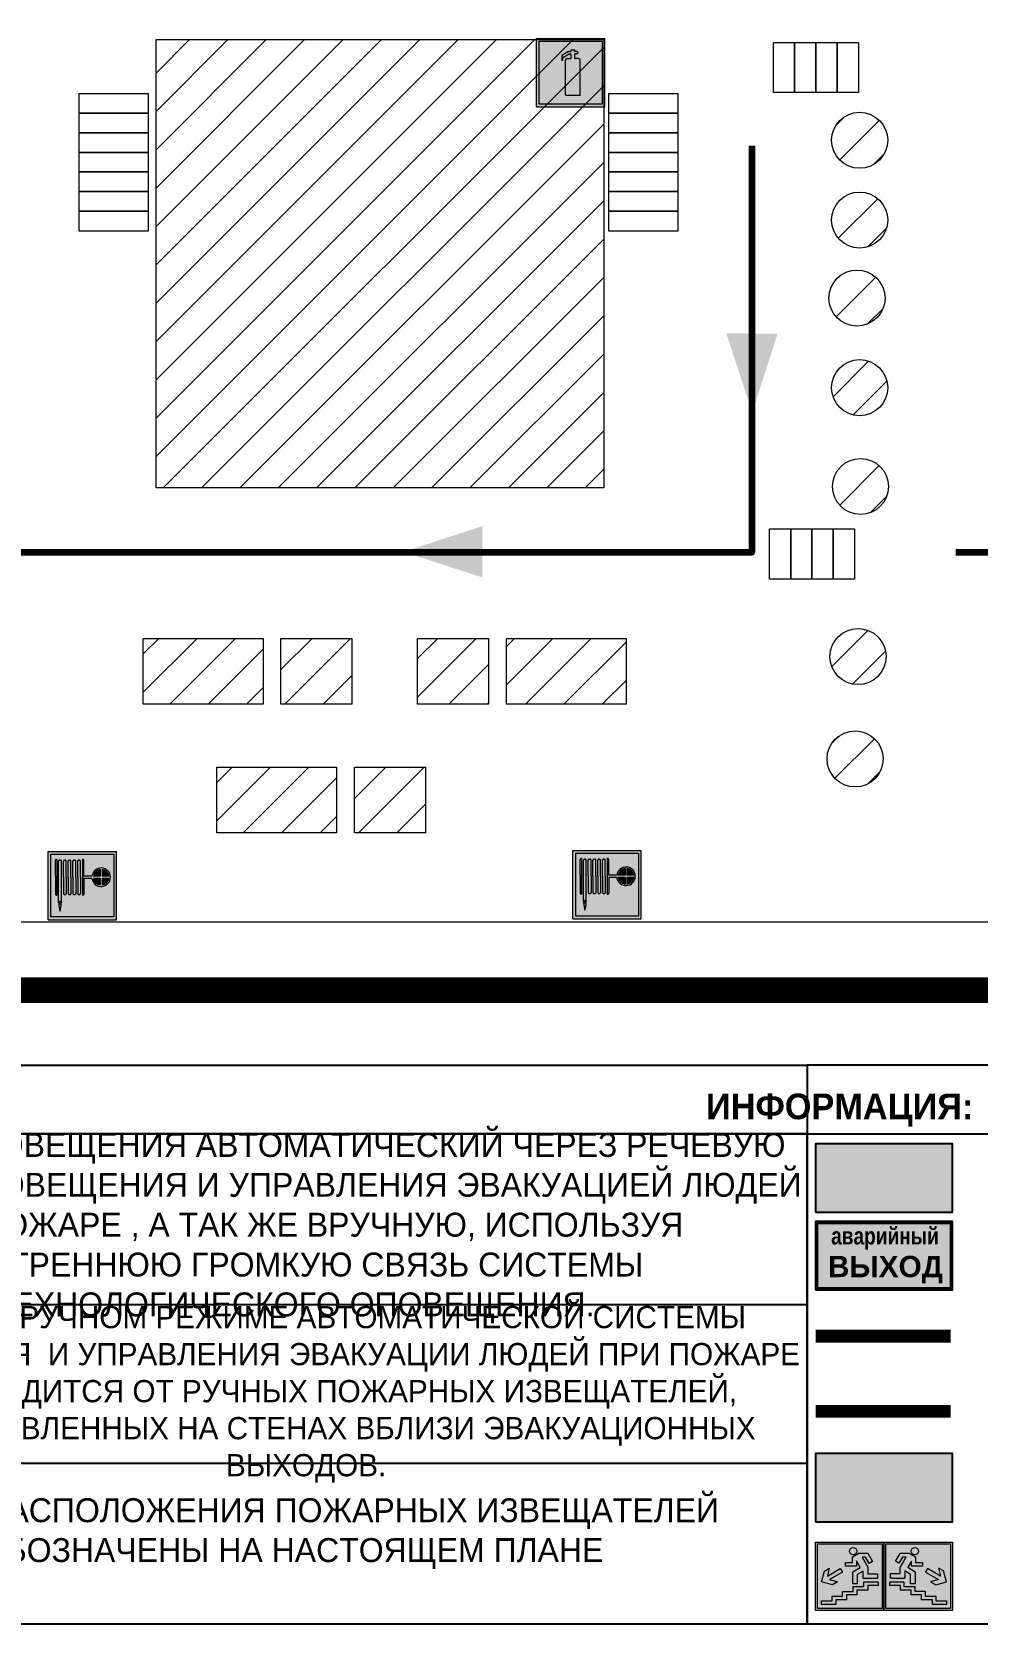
# Model space of a CAD drawing. Header units: millimetres. Extents: x 13114 to 67229, y 22859 to 38520.
# Drawn here: x 24393.5 to 24504.2, y 25882.5 to 26068.9 of the extents above; entities that cross this region are included whole.
import ezdxf

# ---------------------------------------------------------------- set-up
doc = ezdxf.new("R2010")
doc.units = ezdxf.units.MM
doc.linetypes.add('GOST2.303 4', pattern=[7, 5, -2, 0])
doc.linetypes.add('{ Wide Dash }', pattern=[12, 4, -2, 4, -2])
doc.layers.add('План_Штампы', color=7, linetype='Continuous')
doc.styles.add('обычный', font='arial.ttf')
pattern_1 = [(225, (53320.074, 30473.091), (2.24506403, -2.24506403), [])]

# ---------------------------------------------------------------- blocks, each defined once
blk = doc.blocks.new('A$C41C009D9')
at = {"true_color": 0xffffff}
blk.add_hatch(color=7, dxfattribs=at).paths.add_polyline_path([(0, 8), (-16, 8), (-16, 0), (0, 0)])
h = blk.add_hatch(color=126)
h.dxf.hatch_style = 1
h.paths.add_polyline_path([(-15.8, 7.8), (-15.8, 0.2), (-0.2, 0.2), (-0.2, 7.8)])
at = {"color": 126}
for points in [[(-16, 0), (0, 0), (0, 8), (-16, 8)], [(-16, 0), (0, 0), (0, 8), (-16, 8)], [(-15.8, 7.8), (-0.2, 7.8), (-0.2, 0.2), (-15.8, 0.2)]]:
    blk.add_lwpolyline(points, close=True, dxfattribs=at)
at = {"color": 7, "true_color": 0xffffff, "insert": (-15.8, 7.3), "char_height": 2.5, "width": 15.5999, "attachment_point": 1, "style": 'обычный'}
blk.add_mtext('\\pi1.6133;{\\fArial|b1|i0|c204|p34;\\H0.8x;\\W0.8;аварийный\\H1.25x;\\W1;\\P\\pi1.2327;ВЫХОД}', dxfattribs=at)
blk = doc.blocks.new('A$C32E8229D')
at = {"true_color": 0xffffff}
blk.add_hatch(color=7, dxfattribs=at).paths.add_polyline_path([(0, 0), (0, -8), (16, -8), (16, 0)])
h = blk.add_hatch(color=126)
h.paths.add_polyline_path([(0.2, -0.2), (15.8, -0.2), (15.8, -7.8), (0.2, -7.8)])
h.paths.add_polyline_path([(13.49, -2.05), (12.08, -2.05), (11.37, -2.63, 0.162397), (11.29, -2.84), (11.29, -3.63), (10.35, -3.63), (10.35, -4.05), (11.68, -4.05), (11.68, -3.48), (12.26, -4.28), (11.29, -5.1), (11.29, -6.78), (11.85, -6.78), (11.85, -5.44), (12.8, -4.64), (12.8, -5.94), (14.46, -5.94), (14.46, -5.39), (13.45, -5.39), (13.45, -3.97), (12.46, -2.59), (13.15, -2.59), (13.69, -3.34), (14.18, -3)], flags=16)
h.paths.add_polyline_path([(10.74, -1.82, 1), (11.8, -1.82, 1)], flags=16)
h.paths.add_polyline_path([(9.39, -3.59), (5.99, -3.59), (6.56, -3.03), (5.91, -3.03), (5.1, -3.83), (5.91, -4.64), (6.56, -4.64), (5.99, -4.09), (9.39, -4.09)], flags=16)
h.paths.add_polyline_path([(4.29, -1.08), (1.72, -1.08), (1.72, -6.6), (4.29, -6.6)], flags=16)
at = {"color": 126}
blk.add_lwpolyline([(16, -8), (0, -8), (0, 0), (16, 0)], close=True, dxfattribs=at)
blk = doc.blocks.new('A$C7B4425F7')
at = {"true_color": 0xffffff}
blk.add_hatch(color=7, dxfattribs=at).paths.add_polyline_path([(0, 0), (-16, 0), (-16, -8), (0, -8)])
h = blk.add_hatch(color=126)
h.paths.add_polyline_path([(-0.2, -0.2), (-15.8, -0.2), (-15.8, -7.8), (-0.2, -7.8)])
h.paths.add_polyline_path([(-11.76, -2.03), (-11.76, -3.66), (-11.17, -3.66, -0.568275), (-11.17, -6.18), (-12.58, -6.18), (-12.58, -2.03)], flags=16)
h.paths.add_polyline_path([(-13.33, -4.12, -0.495768), (-13.59, -6.18), (-15.03, -6.18), (-15.03, -2.03), (-13.59, -2.03, -0.487973)], flags=16)
h.paths.add_polyline_path([(-10.25, -2.03), (-9.48, -2.03), (-9.48, -6.18), (-10.25, -6.18)], flags=16)
h.paths.add_polyline_path([(-13.84, -3.69), (-14.24, -3.69), (-14.24, -3.03), (-13.9, -3.03, -0.692621)], flags=0)
h.paths.add_polyline_path([(-9.15, -2.03), (-8.4, -2.03), (-8.04, -3.07), (-7.68, -2.03), (-6.93, -2.03), (-7.64, -4.1), (-6.93, -6.18), (-7.68, -6.18), (-8.04, -5.14), (-8.4, -6.18), (-9.15, -6.18), (-8.44, -4.1)], flags=16)
h.paths.add_polyline_path([(-11.76, -4.46), (-11.42, -4.46, -0.692621), (-11.36, -5.12), (-11.76, -5.12)], flags=0)
h.paths.add_polyline_path([(-13.9, -5.2), (-14.24, -5.2), (-14.24, -4.55), (-13.84, -4.55, -0.708038)], flags=0)
edge = h.paths.add_edge_path(flags=16)
edge.add_ellipse((-5.51, -4.08), major_axis=(0, 2.05), ratio=0.586184, start_angle=0, end_angle=360)
edge = h.paths.add_edge_path(flags=0)
edge.add_ellipse((-5.51, -4.08), major_axis=(0, 1.14), ratio=0.454828, start_angle=0, end_angle=360)
h.paths.add_polyline_path([(-4.13, -4.96, 0.377264), (-3.48, -4.52, 0.0555), (-3.16, -2.03), (-1.66, -2.03), (-1.66, -4.96), (-0.96, -4.96), (-0.96, -7.01), (-1.75, -7.01), (-1.75, -6.18), (-3.3, -6.18), (-3.3, -7.02), (-4.13, -7.02)], flags=16)
h.paths.add_polyline_path([(-2.73, -2.91), (-2.28, -2.91), (-2.28, -4.96), (-3.05, -4.96, 0.079136)], flags=0)
at = {"color": 126}
blk.add_lwpolyline([(-16, -8), (0, -8), (0, 0), (-16, 0)], close=True, dxfattribs=at)
blk = doc.blocks.new('вниз 3')
at = {"lineweight": 0, "true_color": 0xffffff}
h = blk.add_hatch(color=7, dxfattribs=at)
h.dxf.hatch_style = 1
h.paths.add_polyline_path([(40997.5, -4475.69), (40997.25, -4475.28), (40995.76, -4476.15), (40995.97, -4475.23), (40995.39, -4475.56), (40995.05, -4476.83), (40996.33, -4477.17), (40996.91, -4476.83), (40996, -4476.55)], flags=0)
h.paths.add_polyline_path([(40999.81, -4473.95), (41000.22, -4473.95), (41000.64, -4474.67), (41001.03, -4474.43), (41000.46, -4473.49), (41000.42, -4473.49), (40999.43, -4473.49), (40998.68, -4473.92), (40998.68, -4474.57), (40997.88, -4474.57), (40997.88, -4475), (40999.14, -4475), (40999.14, -4474.43), (40999.14, -4474.38), (40999.59, -4475.15), (40998.72, -4475.67), (40998.72, -4477.06), (40999.24, -4477.06), (40999.24, -4475.96), (40999.95, -4475.56), (40999.95, -4476.43), (41001.61, -4476.43), (41001.61, -4475.88), (41000.47, -4475.88), (41000.47, -4475.12)], flags=0)
h.paths.add_polyline_path([(40999.2, -4473.24, 1), (40998.35, -4473.24, 1)], flags=0)
h.paths.add_polyline_path([(41000.46, -4477.26), (41001.69, -4477.26), (41001.69, -4476.84), (41000.03, -4476.84), (41000.03, -4477.39), (40998.78, -4477.39), (40998.78, -4477.95), (40997.53, -4477.95), (40997.53, -4478.5), (40996.29, -4478.5), (40996.29, -4479.06), (40995.05, -4479.06), (40995.05, -4479.48), (40995.29, -4479.48), (40996.72, -4479.48), (40996.72, -4478.92), (40997.97, -4478.92), (40997.97, -4478.36), (40999.2, -4478.36), (40999.2, -4477.81), (41000.46, -4477.81)], flags=0)
h.paths.add_polyline_path([(41002.37, -4472.17), (40994.37, -4472.17), (40994.37, -4480.17), (41002.37, -4480.17)])
h.paths.add_polyline_path([(41002.16, -4479.96), (40994.57, -4479.96), (40994.57, -4472.37), (41002.16, -4472.37)], flags=16)
h.paths.add_polyline_path([(41001.61, -4475.88), (41001.61, -4476.43), (40999.95, -4476.43), (40999.95, -4475.56), (40999.24, -4475.96), (40999.24, -4477.06), (40998.72, -4477.06), (40998.72, -4475.67), (40999.59, -4475.15), (40999.14, -4474.38), (40999.14, -4474.43), (40999.14, -4475), (40997.88, -4475), (40997.88, -4474.57), (40998.68, -4474.57), (40998.68, -4473.92), (40999.43, -4473.49), (41000.42, -4473.49), (41000.46, -4473.49), (41001.03, -4474.43), (41000.64, -4474.67), (41000.22, -4473.95), (40999.81, -4473.95), (41000.47, -4475.12), (41000.47, -4475.88)], flags=0)
h.paths.add_polyline_path([(41001.69, -4476.84), (41001.69, -4477.26), (41000.46, -4477.26), (41000.46, -4477.81), (40999.2, -4477.81), (40999.2, -4478.36), (40997.97, -4478.36), (40997.97, -4478.92), (40996.72, -4478.92), (40996.72, -4479.48), (40995.05, -4479.48), (40995.05, -4479.06), (40996.29, -4479.06), (40996.29, -4478.5), (40997.53, -4478.5), (40997.53, -4477.95), (40998.78, -4477.95), (40998.78, -4477.39), (41000.03, -4477.39), (41000.03, -4476.84)], flags=0)
h.paths.add_polyline_path([(40998.35, -4473.24, -1), (40999.2, -4473.24, -1)], flags=0)
h.paths.add_polyline_path([(40997.5, -4475.69), (40996, -4476.55), (40996.91, -4476.83), (40996.33, -4477.17), (40995.05, -4476.83), (40995.39, -4475.56), (40995.97, -4475.23), (40995.76, -4476.15), (40997.25, -4475.28)], flags=0)
at = {"lineweight": 0}
h = blk.add_hatch(color=126, dxfattribs=at)
h.dxf.hatch_style = 1
h.paths.add_polyline_path([(41002.16, -4472.37), (40994.57, -4472.37), (40994.57, -4479.96), (41002.16, -4479.96)])
h.paths.add_polyline_path([(40995.97, -4475.23), (40995.76, -4476.15), (40997.25, -4475.28), (40997.5, -4475.69), (40996, -4476.55), (40996.91, -4476.83), (40996.33, -4477.17), (40995.05, -4476.83), (40995.39, -4475.56)], flags=16)
h.paths.add_polyline_path([(40997.88, -4474.57), (40998.68, -4474.57), (40998.68, -4473.92), (40999.43, -4473.49), (41000.42, -4473.49), (41000.46, -4473.49), (41001.03, -4474.43), (41000.64, -4474.67), (41000.22, -4473.95), (40999.81, -4473.95), (41000.47, -4475.12), (41000.47, -4475.88), (41001.61, -4475.88), (41001.61, -4476.43), (40999.95, -4476.43), (40999.95, -4475.56), (40999.24, -4475.96), (40999.24, -4477.06), (40998.72, -4477.06), (40998.72, -4475.67), (40999.59, -4475.15), (40999.14, -4474.38), (40999.14, -4474.43), (40999.14, -4475), (40997.88, -4475)], flags=16)
h.paths.add_polyline_path([(40998.35, -4473.24, -1), (40999.2, -4473.24, -1)], flags=16)
h.paths.add_polyline_path([(40997.53, -4477.95), (40998.78, -4477.95), (40998.78, -4477.39), (41000.03, -4477.39), (41000.03, -4476.84), (41001.69, -4476.84), (41001.69, -4477.26), (41000.46, -4477.26), (41000.46, -4477.81), (40999.2, -4477.81), (40999.2, -4478.36), (40997.97, -4478.36), (40997.97, -4478.92), (40996.72, -4478.92), (40996.72, -4479.48), (40995.05, -4479.48), (40995.05, -4479.06), (40996.29, -4479.06), (40996.29, -4478.5), (40997.53, -4478.5)], flags=16)
at = {"lineweight": 0, "true_color": 0xffffff}
h = blk.add_hatch(color=7, dxfattribs=at)
h.dxf.hatch_style = 1
h.paths.add_polyline_path([(40999.2, -4473.24, 1), (40998.35, -4473.24, 1)])
h.paths.add_polyline_path([(40999.81, -4473.95), (41000.22, -4473.95), (41000.64, -4474.67), (41001.03, -4474.43), (41000.46, -4473.49), (41000.42, -4473.49), (40999.43, -4473.49), (40998.68, -4473.92), (40998.68, -4474.57), (40997.88, -4474.57), (40997.88, -4475), (40999.14, -4475), (40999.14, -4474.43), (40999.14, -4474.38), (40999.59, -4475.15), (40998.72, -4475.67), (40998.72, -4477.06), (40999.24, -4477.06), (40999.24, -4475.96), (40999.95, -4475.56), (40999.95, -4476.43), (41001.61, -4476.43), (41001.61, -4475.88), (41000.47, -4475.88), (41000.47, -4475.12)])
h.paths.add_polyline_path([(40999.2, -4477.81), (41000.46, -4477.81), (41000.46, -4477.26), (41001.69, -4477.26), (41001.69, -4476.84), (41000.03, -4476.84), (41000.03, -4477.39), (40998.78, -4477.39), (40998.78, -4477.95), (40997.53, -4477.95), (40997.53, -4478.5), (40996.29, -4478.5), (40996.29, -4479.06), (40995.05, -4479.06), (40995.05, -4479.48), (40995.29, -4479.48), (40996.72, -4479.48), (40996.72, -4478.92), (40997.97, -4478.92), (40997.97, -4478.36), (40999.2, -4478.36)])
h.paths.add_polyline_path([(40997.5, -4475.69), (40997.25, -4475.28), (40995.76, -4476.15), (40995.97, -4475.23), (40995.39, -4475.56), (40995.05, -4476.83), (40996.33, -4477.17), (40996.91, -4476.83), (40996, -4476.55)])
at = {"color": 126, "lineweight": 0}
for points in [[(40994.37, -4472.17), (41002.37, -4472.17), (41002.37, -4480.17), (40994.37, -4480.17)], [(40994.57, -4472.37), (41002.16, -4472.37), (41002.16, -4479.96), (40994.57, -4479.96)]]:
    blk.add_lwpolyline(points, close=True, dxfattribs=at)
for points in [[(40999.14, -4474.43), (40999.14, -4475), (40997.88, -4475), (40997.88, -4474.57), (40998.68, -4474.57), (40998.68, -4473.92), (40999.43, -4473.49), (41000.42, -4473.49), (41000.46, -4473.49), (41001.03, -4474.43), (41000.64, -4474.67), (41000.22, -4473.95), (40999.81, -4473.95), (41000.47, -4475.12), (41000.47, -4475.88), (41001.61, -4475.88), (41001.61, -4476.43), (40999.95, -4476.43), (40999.95, -4475.56), (40999.24, -4475.96), (40999.24, -4477.06), (40998.72, -4477.06), (40998.72, -4475.67), (40999.59, -4475.15), (40999.14, -4474.38), (40999.14, -4474.43)], [(40995.05, -4476.83), (40995.39, -4475.56), (40995.97, -4475.23), (40995.76, -4476.15), (40997.25, -4475.28), (40997.5, -4475.69), (40996, -4476.55), (40996.91, -4476.83), (40996.33, -4477.17), (40995.05, -4476.83)], [(40995.29, -4479.48), (40995.05, -4479.48), (40995.05, -4479.06), (40996.29, -4479.06), (40996.29, -4478.5), (40997.53, -4478.5), (40997.53, -4477.95), (40998.78, -4477.95), (40998.78, -4477.39), (41000.03, -4477.39), (41000.03, -4476.84), (41001.69, -4476.84), (41001.69, -4477.26), (41000.46, -4477.26), (41000.46, -4477.81), (40999.2, -4477.81), (40999.2, -4478.36), (40997.97, -4478.36), (40997.97, -4478.92), (40996.72, -4478.92), (40996.72, -4479.48), (40995.05, -4479.48)]]:
    blk.add_lwpolyline(points, dxfattribs=at)
blk.add_circle((40998.77, -4473.24), 0.426, dxfattribs=at)
blk = doc.blocks.new('вниз')
at = {"lineweight": 0, "true_color": 0xffffff}
h = blk.add_hatch(color=7, dxfattribs=at)
h.dxf.hatch_style = 1
h.paths.add_polyline_path([(40994.51, -4472.22), (40986.51, -4472.22), (40986.51, -4480.22), (40994.51, -4480.22)])
h.paths.add_polyline_path([(40994.31, -4472.42), (40994.31, -4480.01), (40986.71, -4480.01), (40986.71, -4472.42)], flags=16)
h.paths.add_polyline_path([(40988.43, -4473.53), (40989.43, -4473.53), (40990.19, -4473.96), (40990.19, -4474.6), (40991, -4474.6), (40991, -4475.06), (40989.73, -4475.06), (40989.73, -4474.46), (40989.3, -4475.18), (40990.17, -4475.7), (40990.17, -4477.11), (40989.63, -4477.11), (40989.63, -4476.01), (40988.94, -4475.59), (40988.94, -4476.46), (40988.94, -4476.46), (40987.47, -4476.46), (40987.26, -4476.46), (40987.26, -4475.92), (40988.4, -4475.92), (40988.4, -4475.2), (40989.1, -4473.99), (40988.66, -4473.99), (40988.24, -4474.7), (40987.86, -4474.47), (40988.41, -4473.56)], flags=0)
h.paths.add_polyline_path([(40990.55, -4473.29, -1), (40989.69, -4473.29, -1)], flags=0)
h.paths.add_polyline_path([(40988.85, -4476.89), (40988.85, -4477.43), (40990.1, -4477.43), (40990.1, -4477.99), (40991.34, -4477.99), (40991.34, -4478.54), (40992.59, -4478.54), (40992.59, -4479.09), (40993.83, -4479.09), (40993.83, -4479.52), (40992.17, -4479.52), (40992.17, -4478.97), (40990.91, -4478.97), (40990.91, -4478.41), (40989.68, -4478.41), (40989.68, -4477.86), (40988.43, -4477.86), (40988.43, -4477.31), (40987.6, -4477.31), (40987.18, -4477.31), (40987.18, -4476.89)], flags=0)
h.paths.add_polyline_path([(40991.61, -4475.33), (40993.12, -4476.2), (40992.9, -4475.27), (40993.48, -4475.6), (40993.83, -4476.88), (40992.56, -4477.22), (40991.97, -4476.88), (40992.9, -4476.61), (40991.38, -4475.74), (40991.58, -4475.39)], flags=0)
h.paths.add_polyline_path([(40990.19, -4473.96), (40989.43, -4473.53), (40988.43, -4473.53), (40988.41, -4473.56), (40987.86, -4474.47), (40988.24, -4474.7), (40988.66, -4473.99), (40989.1, -4473.99), (40988.4, -4475.2), (40988.4, -4475.92), (40987.26, -4475.92), (40987.26, -4476.46), (40987.47, -4476.46), (40988.94, -4476.46), (40988.94, -4476.27), (40988.94, -4475.59), (40989.63, -4476.01), (40989.63, -4477.11), (40990.17, -4477.11), (40990.17, -4475.7), (40989.3, -4475.18), (40989.73, -4474.46), (40989.73, -4475.06), (40991, -4475.06), (40991, -4474.6), (40990.19, -4474.6)], flags=0)
h.paths.add_polyline_path([(40990.55, -4473.29, 1), (40989.69, -4473.29, 1)], flags=0)
h.paths.add_polyline_path([(40991.61, -4475.33), (40991.58, -4475.39), (40991.38, -4475.74), (40992.9, -4476.61), (40991.97, -4476.88), (40992.56, -4477.22), (40993.83, -4476.88), (40993.48, -4475.6), (40992.9, -4475.27), (40993.12, -4476.2)], flags=0)
h.paths.add_polyline_path([(40990.1, -4477.43), (40988.85, -4477.43), (40988.85, -4476.89), (40987.18, -4476.89), (40987.18, -4477.31), (40987.6, -4477.31), (40988.43, -4477.31), (40988.43, -4477.86), (40989.68, -4477.86), (40989.68, -4478.41), (40990.91, -4478.41), (40990.91, -4478.97), (40992.17, -4478.97), (40992.17, -4479.52), (40993.83, -4479.52), (40993.83, -4479.09), (40992.59, -4479.09), (40992.59, -4478.54), (40991.34, -4478.54), (40991.34, -4477.99), (40990.1, -4477.99)], flags=0)
at = {"lineweight": 0}
h = blk.add_hatch(color=126, dxfattribs=at)
h.dxf.hatch_style = 1
h.paths.add_polyline_path([(40994.31, -4472.42), (40986.71, -4472.42), (40986.71, -4480.01), (40994.31, -4480.01)])
h.paths.add_polyline_path([(40988.43, -4473.53), (40989.43, -4473.53), (40990.19, -4473.96), (40990.19, -4474.6), (40991, -4474.6), (40991, -4475.06), (40989.73, -4475.06), (40989.73, -4474.46), (40989.3, -4475.18), (40990.17, -4475.7), (40990.17, -4477.11), (40989.63, -4477.11), (40989.63, -4476.01), (40988.94, -4475.59), (40988.94, -4476.46), (40988.94, -4476.46), (40987.47, -4476.46), (40987.26, -4476.46), (40987.26, -4475.92), (40988.4, -4475.92), (40988.4, -4475.2), (40989.1, -4473.99), (40988.66, -4473.99), (40988.24, -4474.7), (40987.86, -4474.47), (40988.41, -4473.56)], flags=16)
h.paths.add_polyline_path([(40990.55, -4473.29, -1), (40989.69, -4473.29, -1)], flags=16)
h.paths.add_polyline_path([(40988.85, -4476.89), (40988.85, -4477.43), (40990.1, -4477.43), (40990.1, -4477.99), (40991.34, -4477.99), (40991.34, -4478.54), (40992.59, -4478.54), (40992.59, -4479.09), (40993.83, -4479.09), (40993.83, -4479.52), (40992.17, -4479.52), (40992.17, -4478.97), (40990.91, -4478.97), (40990.91, -4478.41), (40989.68, -4478.41), (40989.68, -4477.86), (40988.43, -4477.86), (40988.43, -4477.31), (40987.6, -4477.31), (40987.18, -4477.31), (40987.18, -4476.89)], flags=16)
h.paths.add_polyline_path([(40991.61, -4475.33), (40993.12, -4476.2), (40992.9, -4475.27), (40993.48, -4475.6), (40993.83, -4476.88), (40992.56, -4477.22), (40991.97, -4476.88), (40992.9, -4476.61), (40991.38, -4475.74), (40991.58, -4475.39)], flags=16)
at = {"lineweight": 0, "true_color": 0xffffff}
h = blk.add_hatch(color=7, dxfattribs=at)
h.dxf.hatch_style = 1
h.paths.add_polyline_path([(40989.73, -4474.46), (40989.73, -4475.06), (40991, -4475.06), (40991, -4474.6), (40990.19, -4474.6), (40990.19, -4473.96), (40989.43, -4473.53), (40988.43, -4473.53), (40988.41, -4473.56), (40987.86, -4474.47), (40988.24, -4474.7), (40988.66, -4473.99), (40989.1, -4473.99), (40988.4, -4475.2), (40988.4, -4475.92), (40987.26, -4475.92), (40987.26, -4476.46), (40987.47, -4476.46), (40988.94, -4476.46), (40988.94, -4475.59), (40989.63, -4476.01), (40989.63, -4477.11), (40990.17, -4477.11), (40990.17, -4475.7), (40989.3, -4475.18)])
h.paths.add_polyline_path([(40989.69, -4473.29, 1), (40990.55, -4473.29, 1)])
h.paths.add_polyline_path([(40991.61, -4475.33), (40991.58, -4475.39), (40991.38, -4475.74), (40992.9, -4476.61), (40991.97, -4476.88), (40992.56, -4477.22), (40993.83, -4476.88), (40993.48, -4475.6), (40992.9, -4475.27), (40993.12, -4476.2)])
h.paths.add_polyline_path([(40990.1, -4477.43), (40988.85, -4477.43), (40988.85, -4476.89), (40987.18, -4476.89), (40987.18, -4477.31), (40987.6, -4477.31), (40988.43, -4477.31), (40988.43, -4477.86), (40989.68, -4477.86), (40989.68, -4478.41), (40990.91, -4478.41), (40990.91, -4478.97), (40992.17, -4478.97), (40992.17, -4479.52), (40993.83, -4479.52), (40993.83, -4479.09), (40992.59, -4479.09), (40992.59, -4478.54), (40991.34, -4478.54), (40991.34, -4477.99), (40990.1, -4477.99)])
at = {"color": 126, "lineweight": 0}
for points in [[(40986.51, -4472.22), (40994.51, -4472.22), (40994.51, -4480.22), (40986.51, -4480.22)], [(40986.71, -4472.42), (40994.31, -4472.42), (40994.31, -4480.01), (40986.71, -4480.01)]]:
    blk.add_lwpolyline(points, close=True, dxfattribs=at)
for points in [[(40987.47, -4476.46), (40987.26, -4476.46), (40987.26, -4475.92), (40988.4, -4475.92), (40988.4, -4475.2), (40989.1, -4473.99), (40988.66, -4473.99), (40988.24, -4474.7), (40987.86, -4474.47), (40988.41, -4473.56), (40988.43, -4473.53), (40989.43, -4473.53), (40990.19, -4473.96), (40990.19, -4474.6), (40991, -4474.6), (40991, -4475.06), (40989.73, -4475.06), (40989.73, -4474.46), (40989.3, -4475.18), (40990.17, -4475.7), (40990.17, -4477.11), (40989.63, -4477.11), (40989.63, -4476.01), (40988.94, -4475.59), (40988.94, -4476.46)], [(40991.58, -4475.39), (40991.38, -4475.74), (40992.9, -4476.61), (40991.97, -4476.88), (40992.56, -4477.22), (40993.83, -4476.88), (40993.48, -4475.6), (40992.9, -4475.27), (40993.12, -4476.2), (40991.61, -4475.33), (40991.58, -4475.39)], [(40987.6, -4477.31), (40987.18, -4477.31), (40987.18, -4476.89), (40988.85, -4476.89), (40988.85, -4477.43), (40990.1, -4477.43), (40990.1, -4477.99), (40991.34, -4477.99), (40991.34, -4478.54), (40992.59, -4478.54), (40992.59, -4479.09), (40993.83, -4479.09), (40993.83, -4479.52), (40992.17, -4479.52), (40992.17, -4478.97), (40990.91, -4478.97), (40990.91, -4478.41), (40989.68, -4478.41), (40989.68, -4477.86), (40988.43, -4477.86), (40988.43, -4477.31), (40987.6, -4477.31)], [(40987.47, -4476.46), (40988.94, -4476.46), (40988.94, -4476.27)]]:
    blk.add_lwpolyline(points, dxfattribs=at)
blk.add_circle((40990.12, -4473.29), 0.432, dxfattribs=at)
blk = doc.blocks.new('A$C37112FD5')
at = {"true_color": 0xf5f5ff}
h = blk.add_hatch(color=7, dxfattribs=at)
h.dxf.hatch_style = 1
h.paths.add_polyline_path([(12.8, -7.4), (0, -7.4), (0, -20.2), (12.8, -20.2)])
h.paths.add_polyline_path([(12.29, -7.91), (12.29, -19.69), (0.51, -19.69), (0.51, -7.91)], flags=16)
h.paths.add_polyline_path([(4.98, -9.04, -0.42597), (5.17, -9.22), (5.17, -12.25), (5.17, -15.29, -0.432244), (4.98, -15.47), (4.83, -15.47, -0.42597), (4.64, -15.29), (4.64, -12.25), (4.64, -9.22, -0.432244), (4.83, -9.04)], flags=0)
h.paths.add_polyline_path([(4.28, -9.22), (4.28, -12.25), (4.28, -15.29, -0.432244), (4.09, -15.47), (3.94, -15.47, -0.42597), (3.75, -15.29), (3.75, -12.25), (3.75, -9.22, -0.432244), (3.94, -9.04), (4.09, -9.04, -0.42597)], flags=0)
h.paths.add_polyline_path([(5.72, -9.04), (5.87, -9.04, -0.42597), (6.06, -9.22), (6.06, -12.25), (6.06, -15.29, -0.432244), (5.87, -15.47), (5.72, -15.47, -0.42597), (5.53, -15.29), (5.53, -12.25), (5.53, -9.22, -0.432244)], flags=0)
h.paths.add_polyline_path([(6.42, -8.9), (6.5, -8.9, -0.42597), (6.69, -9.08), (6.69, -12.03), (8.21, -12.03, -15.824349), (8.21, -12.47), (6.69, -12.47), (6.69, -15.42, -0.432244), (6.5, -15.6), (6.42, -15.6)], flags=0)
h.paths.add_polyline_path([(3.39, -9.22), (3.39, -12.25), (3.39, -15.29, -0.432244), (3.2, -15.47), (3.05, -15.47, -0.42597), (2.85, -15.29), (2.85, -12.25), (2.85, -9.22, -0.432244), (3.05, -9.04), (3.2, -9.04, -0.42597)], flags=0)
h.paths.add_polyline_path([(2.5, -9.22), (2.5, -16.71), (1.96, -16.71), (1.96, -9.22, -0.432244), (2.15, -9.04), (2.31, -9.04, -0.42597)], flags=0)
h.paths.add_polyline_path([(1.61, -8.9), (1.61, -15.6), (1.57, -15.6, -0.42597), (1.37, -15.42), (1.37, -12.03), (1.37, -9.09, -0.432244), (1.57, -8.9)], flags=0)
h.paths.add_polyline_path([(9.76, -10.81), (9.76, -12.03), (8.49, -12.03, -0.336371)], flags=0)
h.paths.add_polyline_path([(8.49, -12.47), (9.76, -12.47), (9.76, -13.7, -0.336371)], flags=0)
h.paths.add_polyline_path([(10.11, -10.81, -0.336371), (11.38, -12.03), (10.11, -12.03)], flags=0)
h.paths.add_polyline_path([(10.11, -12.47), (11.38, -12.47, -0.336371), (10.11, -13.7)], flags=0)
h.paths.add_polyline_path([(2.5, -16.84), (2.5, -17.05), (1.97, -17.05), (1.97, -16.84)], flags=0)
h.paths.add_polyline_path([(2.5, -17.24, -0.033778), (2.24, -18.6, -0.033778), (1.97, -17.24)], flags=0)
h = blk.add_hatch(color=242)
h.dxf.hatch_style = 1
h.paths.add_polyline_path([(12.29, -7.91), (0.51, -7.91), (0.51, -19.69), (12.29, -19.69)])
h.paths.add_polyline_path([(6.42, -15.6), (6.42, -8.9), (6.5, -8.9, -0.42597), (6.69, -9.08), (6.69, -12.03), (8.21, -12.03, -15.824349), (8.21, -12.47), (6.69, -12.47), (6.69, -15.42, -0.432244), (6.5, -15.6)], flags=16)
h.paths.add_polyline_path([(5.87, -15.47), (5.72, -15.47, -0.42597), (5.53, -15.29), (5.53, -12.25), (5.53, -9.22, -0.432244), (5.72, -9.04), (5.87, -9.04, -0.42597), (6.06, -9.22), (6.06, -12.25), (6.06, -15.29, -0.432244)], flags=16)
h.paths.add_polyline_path([(4.98, -15.47), (4.83, -15.47, -0.42597), (4.64, -15.29), (4.64, -12.25), (4.64, -9.22, -0.432244), (4.83, -9.04), (4.98, -9.04, -0.42597), (5.17, -9.22), (5.17, -12.25), (5.17, -15.29, -0.432244)], flags=16)
h.paths.add_polyline_path([(4.09, -15.47), (3.94, -15.47, -0.42597), (3.75, -15.29), (3.75, -12.25), (3.75, -9.22, -0.432244), (3.94, -9.04), (4.09, -9.04, -0.42597), (4.28, -9.22), (4.28, -12.25), (4.28, -15.29, -0.432244)], flags=16)
h.paths.add_polyline_path([(3.2, -15.47), (3.05, -15.47, -0.42597), (2.85, -15.29), (2.85, -12.25), (2.85, -9.22, -0.432244), (3.05, -9.04), (3.2, -9.04, -0.42597), (3.39, -9.22), (3.39, -12.25), (3.39, -15.29, -0.432244)], flags=16)
h.paths.add_polyline_path([(2.5, -17.05), (1.97, -17.05), (1.97, -16.84), (2.5, -16.84)], flags=16)
h.paths.add_polyline_path([(2.5, -17.24, -0.033778), (2.24, -18.6, -0.033778), (1.97, -17.24)], flags=16)
h.paths.add_polyline_path([(2.5, -16.71), (1.96, -16.71), (1.96, -9.22, -0.432244), (2.15, -9.04), (2.31, -9.04, -0.42597), (2.5, -9.22)], flags=16)
h.paths.add_polyline_path([(1.61, -15.6), (1.57, -15.6, -0.42597), (1.37, -15.42), (1.37, -12.03), (1.37, -9.09, -0.432244), (1.57, -8.9), (1.61, -8.9)], flags=16)
h.paths.add_polyline_path([(8.49, -12.47), (9.76, -12.47), (9.76, -13.7, -0.336371)], flags=0)
h.paths.add_polyline_path([(10.11, -13.7), (10.11, -12.47), (11.38, -12.47, -0.336371)], flags=0)
h.paths.add_polyline_path([(8.49, -12.03, -0.336371), (9.76, -10.81), (9.76, -12.03)], flags=0)
h.paths.add_polyline_path([(10.11, -12.03), (10.11, -10.81, -0.336371), (11.38, -12.03)], flags=0)
h = blk.add_hatch(color=7, dxfattribs=at)
h.dxf.hatch_style = 1
h.paths.add_polyline_path([(1.61, -8.9), (1.57, -8.9, 0.432244), (1.37, -9.09), (1.37, -12.03), (1.37, -15.42, 0.42597), (1.57, -15.6), (1.61, -15.6)])
h.paths.add_polyline_path([(2.5, -9.22, 0.42597), (2.31, -9.04), (2.15, -9.04, 0.432244), (1.96, -9.22), (1.96, -16.71), (2.5, -16.71)])
h.paths.add_polyline_path([(2.5, -16.84), (1.97, -16.84), (1.97, -17.05), (2.5, -17.05)])
h.paths.add_polyline_path([(2.5, -17.24), (1.97, -17.24, 0.033778), (2.24, -18.6, 0.033778)])
h.paths.add_polyline_path([(3.39, -12.25), (3.39, -9.22, 0.42597), (3.2, -9.04), (3.05, -9.04, 0.432244), (2.85, -9.22), (2.85, -12.25), (2.85, -15.29, 0.42597), (3.05, -15.47), (3.2, -15.47, 0.432244), (3.39, -15.29)])
h.paths.add_polyline_path([(4.28, -12.25), (4.28, -9.22, 0.42597), (4.09, -9.04), (3.94, -9.04, 0.432244), (3.75, -9.22), (3.75, -12.25), (3.75, -15.29, 0.42597), (3.94, -15.47), (4.09, -15.47, 0.432244), (4.28, -15.29)])
h.paths.add_polyline_path([(5.17, -12.25), (5.17, -9.22, 0.42597), (4.98, -9.04), (4.83, -9.04, 0.432244), (4.64, -9.22), (4.64, -12.25), (4.64, -15.29, 0.42597), (4.83, -15.47), (4.98, -15.47, 0.432244), (5.17, -15.29)])
h.paths.add_polyline_path([(6.06, -12.25), (6.06, -9.22, 0.42597), (5.87, -9.04), (5.72, -9.04, 0.432244), (5.53, -9.22), (5.53, -12.25), (5.53, -15.29, 0.42597), (5.72, -15.47), (5.87, -15.47, 0.432244), (6.06, -15.29)])
h.paths.add_polyline_path([(6.69, -12.47), (8.21, -12.47, 15.824349), (8.21, -12.03), (6.69, -12.03), (6.69, -9.08, 0.42597), (6.5, -8.9), (6.42, -8.9), (6.42, -15.6), (6.5, -15.6, 0.432244), (6.69, -15.42)])
h.paths.add_polyline_path([(8.49, -12.47), (9.76, -12.47), (9.76, -13.7, -0.336371)], flags=16)
h.paths.add_polyline_path([(8.49, -12.03, -0.336371), (9.76, -10.81), (9.76, -12.03)], flags=16)
h.paths.add_polyline_path([(10.11, -12.47), (11.38, -12.47, -0.336371), (10.11, -13.7)], flags=16)
h.paths.add_polyline_path([(10.11, -12.03), (10.11, -10.81, -0.336371), (11.38, -12.03)], flags=16)
h = blk.add_hatch(color=242)
h.dxf.hatch_style = 1
h.paths.add_polyline_path([(9.76, -10.81, 0.336371), (8.49, -12.03), (9.76, -12.03)])
h.paths.add_polyline_path([(10.11, -10.81), (10.11, -12.03), (11.38, -12.03, 0.336371)])
h.paths.add_polyline_path([(11.38, -12.47), (10.11, -12.47), (10.11, -13.7, 0.336371)])
h.paths.add_polyline_path([(9.76, -12.47), (8.49, -12.47, 0.336371), (9.76, -13.7)])
at = {"color": 242, "lineweight": 5}
for p, q in [((0, -20.2), (0, -7.4)), ((0, -7.4), (12.8, -7.4)), ((1.57, -8.9), (1.61, -8.9)), ((1.61, -8.9), (1.61, -15.6)), ((6.42, -8.9), (6.42, -15.6)), ((6.5, -8.9), (6.42, -8.9)), ((12.8, -20.2), (12.8, -7.4)), ((1.37, -12.03), (1.37, -9.08)), ((1.96, -16.71), (1.96, -9.22)), ((2.15, -9.04), (2.31, -9.04)), ((2.5, -16.71), (2.5, -9.22)), ((2.85, -12.25), (2.85, -9.22)), ((3.05, -9.04), (3.2, -9.04)), ((3.39, -12.25), (3.39, -9.22)), ((3.75, -12.25), (3.75, -9.22)), ((3.94, -9.04), (4.09, -9.04)), ((4.28, -12.25), (4.28, -9.22)), ((4.64, -12.25), (4.64, -9.22)), ((4.83, -9.04), (4.98, -9.04)), ((5.17, -12.25), (5.17, -9.22)), ((5.53, -12.25), (5.53, -9.22)), ((5.72, -9.04), (5.87, -9.04)), ((6.06, -12.25), (6.06, -9.22)), ((6.69, -12.03), (6.69, -9.08)), ((9.76, -10.81), (9.76, -12.03)), ((10.11, -10.81), (10.11, -12.03)), ((1.37, -12.03), (1.37, -15.42)), ((2.85, -12.25), (2.85, -15.29)), ((3.39, -12.25), (3.39, -15.29)), ((3.75, -12.25), (3.75, -15.29)), ((4.28, -12.25), (4.28, -15.29)), ((4.64, -12.25), (4.64, -15.29)), ((5.17, -12.25), (5.17, -15.29)), ((5.53, -12.25), (5.53, -15.29)), ((6.06, -12.25), (6.06, -15.29)), ((8.21, -12.03), (6.69, -12.03)), ((8.21, -12.47), (6.69, -12.47)), ((6.69, -12.47), (6.69, -15.42)), ((9.76, -12.03), (8.49, -12.03)), ((9.76, -12.47), (8.49, -12.47)), ((9.76, -12.47), (9.76, -13.7)), ((11.38, -12.03), (10.11, -12.03)), ((11.38, -12.47), (10.11, -12.47)), ((10.11, -12.47), (10.11, -13.7)), ((1.57, -15.6), (1.61, -15.6)), ((1.96, -16.71), (2.5, -16.71)), ((1.97, -16.84), (2.5, -16.84)), ((1.97, -17.05), (1.97, -16.84)), ((2.5, -17.05), (1.97, -17.05)), ((1.97, -17.24), (2.5, -17.24)), ((2.5, -16.84), (2.5, -17.05)), ((3.05, -15.47), (3.2, -15.47)), ((3.94, -15.47), (4.09, -15.47)), ((4.83, -15.47), (4.98, -15.47)), ((5.72, -15.47), (5.87, -15.47)), ((6.42, -15.6), (6.5, -15.6)), ((0, -20.2), (12.8, -20.2))]:
    blk.add_line(p, q, dxfattribs=at)
blk.add_lwpolyline([(0.51, -7.91), (12.29, -7.91), (12.29, -19.69), (0.51, -19.69)], close=True, dxfattribs=at)
for centre, radius, start, end in [((1.56, -9.09), 0.182, 87.1027, 180.6071), ((6.51, -9.09), 0.182, 359.3929, 92.8973), ((2.15, -9.22), 0.182, 87.1027, 180.6071), ((2.32, -9.22), 0.182, 359.3929, 92.8973), ((3.04, -9.22), 0.182, 87.1027, 180.6071), ((3.21, -9.22), 0.182, 359.3929, 92.8973), ((3.93, -9.22), 0.182, 87.1027, 180.6071), ((4.1, -9.22), 0.182, 359.3929, 92.8973), ((4.82, -9.22), 0.182, 87.1027, 180.6071), ((4.99, -9.22), 0.182, 359.3929, 92.8973), ((5.71, -9.22), 0.182, 87.1027, 180.6071), ((5.88, -9.22), 0.182, 359.3929, 92.8973), ((9.93, -12.25), 1.74, 187.2319, 172.7681), ((9.93, -12.25), 1.46, 96.9927, 171.3585), ((9.93, -12.25), 1.46, 8.6415, 83.0073), ((9.93, -12.25), 1.46, 188.6415, 263.0073), ((9.93, -12.25), 1.46, 276.9927, 351.3585), ((1.56, -15.42), 0.182, 179.3929, 272.8973), ((12.17, -15.98), 10.27, 187.041, 194.7793), ((-7.7, -15.98), 10.27, 345.2207, 352.959), ((3.04, -15.29), 0.182, 179.3929, 272.8973), ((3.21, -15.29), 0.182, 267.1027, 0.6071), ((3.93, -15.29), 0.182, 179.3929, 272.8973), ((4.1, -15.29), 0.182, 267.1027, 0.6071), ((4.82, -15.29), 0.182, 179.3929, 272.8973), ((4.99, -15.29), 0.182, 267.1027, 0.6071), ((5.71, -15.29), 0.182, 179.3929, 272.8973), ((5.88, -15.29), 0.182, 267.1027, 0.6071), ((6.51, -15.42), 0.182, 267.1027, 0.6071)]:
    blk.add_arc(centre, radius, start, end, dxfattribs=at)
blk = doc.blocks.new('A$C3AD82952')
at = {"true_color": 0xf5f5ff}
h = blk.add_hatch(color=7, dxfattribs=at)
h.dxf.hatch_style = 1
h.paths.add_polyline_path([(8.21, 8.73, 0.414214), (7.89, 9.05), (7.22, 9.05), (7.22, 9.92), (7.59, 9.92, 1), (7.57, 10.36), (7.22, 10.36), (7.22, 10.6), (6.43, 10.6), (6.43, 10.36), (6.01, 10.36), (4.74, 9.59), (4.74, 8.69), (4.98, 8.73), (4.98, 9.26), (6.12, 9.91), (6.43, 9.91), (6.43, 9.05), (5.76, 9.05, 0.414214), (5.44, 8.73), (5.44, 2.2), (8.21, 2.2)], flags=0)
h.paths.add_polyline_path([(12.8, 12.8), (0, 12.8), (0, 0), (12.8, 0)])
h.paths.add_polyline_path([(0.51, 12.29), (12.29, 12.29), (12.29, 0.51), (0.51, 0.51)], flags=16)
h.paths.add_polyline_path([(4.74, 9.59), (6.01, 10.36), (6.43, 10.36), (6.43, 10.6), (7.22, 10.6), (7.22, 10.36), (7.59, 10.36, -0.94586), (7.59, 9.92), (7.22, 9.92), (7.22, 9.05), (7.89, 9.05, -0.414214), (8.21, 8.73), (8.21, 2.2), (5.44, 2.2), (5.44, 8.73, -0.414214), (5.76, 9.05), (6.43, 9.05), (6.43, 9.91), (6.12, 9.91), (4.98, 9.26), (4.98, 8.73), (4.74, 8.69)], flags=0)
h = blk.add_hatch(color=242)
h.dxf.hatch_style = 1
h.paths.add_polyline_path([(12.29, 12.29), (0.51, 12.29), (0.51, 0.51), (12.29, 0.51)])
h.paths.add_polyline_path([(4.74, 8.69), (4.74, 9.59), (6.01, 10.36), (6.43, 10.36), (6.43, 10.6), (7.22, 10.6), (7.22, 10.36), (7.59, 10.36, -0.94586), (7.59, 9.92), (7.22, 9.92), (7.22, 9.05), (7.89, 9.05, -0.414214), (8.21, 8.73), (8.21, 2.2), (5.44, 2.2), (5.44, 8.73, -0.414214), (5.76, 9.05), (6.43, 9.05), (6.43, 9.91), (6.12, 9.91), (4.98, 9.26), (4.98, 8.73)], flags=16)
h = blk.add_hatch(color=7, dxfattribs=at)
h.dxf.hatch_style = 1
h.paths.add_polyline_path([(8.21, 8.73, 0.414214), (7.89, 9.05), (7.22, 9.05), (7.22, 9.92), (7.59, 9.92, 1), (7.57, 10.36), (7.22, 10.36), (7.22, 10.6), (6.43, 10.6), (6.43, 10.36), (6.01, 10.36), (4.74, 9.59), (4.74, 8.69), (4.98, 8.73), (4.98, 9.26), (6.12, 9.91), (6.43, 9.91), (6.43, 9.05), (5.76, 9.05, 0.414214), (5.44, 8.73), (5.44, 2.2), (8.21, 2.2)])
at = {"color": 242, "lineweight": 5}
for p, q in [((0, 0), (0, 12.8)), ((0, 12.8), (12.8, 12.8)), ((12.8, 0), (12.8, 12.8)), ((6.01, 10.36), (4.74, 9.59)), ((4.74, 9.59), (4.74, 8.69)), ((4.98, 9.26), (6.12, 9.91)), ((4.98, 8.73), (4.98, 9.26)), ((5.76, 9.05), (6.43, 9.05)), ((6.01, 10.36), (6.43, 10.36)), ((6.12, 9.91), (6.43, 9.91)), ((7.22, 10.6), (6.43, 10.6)), ((6.43, 10.6), (6.43, 10.36)), ((6.43, 9.91), (6.43, 9.05)), ((7.22, 10.36), (7.22, 10.6)), ((7.59, 10.36), (7.22, 10.36)), ((7.22, 9.05), (7.22, 9.92)), ((7.59, 9.92), (7.22, 9.92)), ((7.89, 9.05), (7.22, 9.05)), ((4.74, 8.69), (4.98, 8.73)), ((5.44, 2.2), (5.44, 8.73)), ((8.21, 2.2), (8.21, 8.73)), ((0, 0), (12.8, 0)), ((5.44, 2.2), (8.21, 2.2))]:
    blk.add_line(p, q, dxfattribs=at)
blk.add_lwpolyline([(0.51, 12.29), (12.29, 12.29), (12.29, 0.51), (0.51, 0.51)], close=True, dxfattribs=at)
for centre, radius, start, end in [((5.76, 8.73), 0.32, 90, 180), ((7.58, 10.14), 0.223, 273.1875, 86.8125), ((7.89, 8.73), 0.32, 0, 90)]:
    blk.add_arc(centre, radius, start, end, dxfattribs=at)

msp = doc.modelspace()

# ---------------------------------------------------------------- hatches: boundary and pattern name
at = {"lineweight": 0}
h = msp.add_hatch(dxfattribs=at)
h.set_pattern_fill('ANSI31', color=256, angle=180)
h.set_pattern_definition([(225, (53202.9536, 30473.091), (2.24506403, -2.24506403), [])])
h.paths.add_polyline_path([(24460.46, 26068.01), (24408.07, 26068.01), (24408.07, 26015.52), (24460.46, 26015.52)])
h = msp.add_hatch(dxfattribs=at)
h.set_pattern_fill('ANSI31', color=256, angle=180)
h.set_pattern_definition(pattern_1)
h.paths.add_polyline_path([(24486.61, 25983.79, 1), (24493.16, 25983.79, 1)])
h.paths.add_polyline_path([(24493.49, 25995.78, 1), (24486.94, 25995.78, 1)])
h.paths.add_polyline_path([(24493.79, 26015.69, 1), (24487.24, 26015.69, 1)])
h.paths.add_polyline_path([(24493.69, 26027.26, 1), (24487.13, 26027.26, 1)])
h.paths.add_polyline_path([(24493.38, 26037.75, 1), (24486.82, 26037.75, 1)])
h.paths.add_polyline_path([(24493.69, 26046.88, 1), (24487.13, 26046.88, 1)])
h.paths.add_polyline_path([(24487.13, 26056.22, 1), (24493.69, 26056.22, 1)])
h = msp.add_hatch(dxfattribs=at)
h.set_pattern_fill('ANSI31', color=256, angle=180)
h.set_pattern_definition([(225, (53311.4693, 30488.162), (2.24506403, -2.24506403), [])])
h.paths.add_polyline_path([(24422.69, 25997.9), (24422.69, 25990.21), (24430.99, 25990.21), (24430.99, 25997.9)])
h.paths.add_polyline_path([(24406.58, 25997.9), (24406.58, 25990.21), (24420.59, 25990.21), (24420.59, 25997.9)])
h = msp.add_hatch(dxfattribs=at)
h.set_pattern_fill('ANSI31', color=256, angle=180)
h.set_pattern_definition(pattern_1)
h.paths.add_polyline_path([(24449.07, 25997.9), (24449.07, 25990.21), (24463.07, 25990.21), (24463.07, 25997.9)])
h.paths.add_polyline_path([(24446.97, 25997.9), (24438.67, 25997.9), (24438.67, 25990.21), (24446.97, 25990.21)])
h = msp.add_hatch(dxfattribs=at)
h.set_pattern_fill('ANSI31', color=256, angle=180)
h.set_pattern_definition(pattern_1)
h.paths.add_polyline_path([(24431.29, 25982.83), (24431.29, 25975.14), (24439.59, 25975.14), (24439.59, 25982.83)])
h.paths.add_polyline_path([(24415.19, 25982.83), (24415.19, 25975.14), (24429.19, 25975.14), (24429.19, 25982.83)])

# ---------------------------------------------------------------- linework, layer by layer
msp.add_lwpolyline([(24589.87, 26006.25), (24589.87, 25964.69), (24126.32, 25964.69), (24126.32, 26168.18), (24126.12, 26168.18)], dxfattribs=at)
at = {"color": 126, "linetype": '{ Wide Dash }', "lineweight": 100, "true_color": 0x008754}
msp.add_lwpolyline([(24583.67, 26071.18), (24583.67, 26007.97), (24500.86, 26007.97)], dxfattribs=at)
at = {"lineweight": 0}
for points in [[(24460.46, 26015.52), (24408.07, 26015.52), (24408.07, 26068.01), (24460.46, 26068.01)], [(24482.8, 26061.8), (24480.31, 26061.8), (24480.31, 26067.69), (24482.8, 26067.69)], [(24485.29, 26061.8), (24482.8, 26061.8), (24482.8, 26067.69), (24485.29, 26067.69)], [(24487.79, 26061.8), (24485.29, 26061.8), (24485.29, 26067.69), (24487.79, 26067.69)], [(24490.28, 26061.8), (24487.79, 26061.8), (24487.79, 26067.69), (24490.28, 26067.69)], [(24407.2, 26061.68), (24399.03, 26061.68), (24399.03, 26059.39), (24407.2, 26059.39)], [(24469.19, 26061.68), (24461.02, 26061.68), (24461.02, 26059.39), (24469.19, 26059.39)], [(24407.2, 26059.39), (24399.03, 26059.39), (24399.03, 26057.1), (24407.2, 26057.1)], [(24469.19, 26059.39), (24461.02, 26059.39), (24461.02, 26057.1), (24469.19, 26057.1)], [(24407.2, 26057.1), (24399.03, 26057.1), (24399.03, 26054.81), (24407.2, 26054.81)], [(24469.19, 26057.1), (24461.02, 26057.1), (24461.02, 26054.81), (24469.19, 26054.81)], [(24407.2, 26054.81), (24399.03, 26054.81), (24399.03, 26052.51), (24407.2, 26052.51)], [(24469.19, 26054.81), (24461.02, 26054.81), (24461.02, 26052.51), (24469.19, 26052.51)], [(24407.2, 26052.51), (24399.03, 26052.51), (24399.03, 26050.22), (24407.2, 26050.22)], [(24469.19, 26052.51), (24461.02, 26052.51), (24461.02, 26050.22), (24469.19, 26050.22)], [(24407.2, 26050.22), (24399.03, 26050.22), (24399.03, 26047.93), (24407.2, 26047.93)], [(24469.19, 26050.22), (24461.02, 26050.22), (24461.02, 26047.93), (24469.19, 26047.93)], [(24407.2, 26047.93), (24399.03, 26047.93), (24399.03, 26045.64), (24407.2, 26045.64)], [(24469.19, 26047.93), (24461.02, 26047.93), (24461.02, 26045.64), (24469.19, 26045.64)], [(24482.34, 26004.84), (24479.85, 26004.84), (24479.85, 26010.73), (24482.34, 26010.73)], [(24484.83, 26004.84), (24482.34, 26004.84), (24482.34, 26010.73), (24484.83, 26010.73)], [(24487.33, 26004.84), (24484.83, 26004.84), (24484.83, 26010.73), (24487.33, 26010.73)], [(24489.82, 26004.84), (24487.33, 26004.84), (24487.33, 26010.73), (24489.82, 26010.73)], [(24406.58, 25997.9), (24420.59, 25997.9), (24420.59, 25990.21), (24406.58, 25990.21)], [(24406.58, 25997.9), (24420.59, 25997.9), (24420.59, 25990.21), (24406.58, 25990.21)], [(24422.69, 25997.9), (24430.99, 25997.9), (24430.99, 25990.21), (24422.69, 25990.21)], [(24422.69, 25997.9), (24430.99, 25997.9), (24430.99, 25990.21), (24422.69, 25990.21)], [(24446.97, 25990.21), (24438.67, 25990.21), (24438.67, 25997.9), (24446.97, 25997.9)], [(24463.07, 25990.21), (24449.07, 25990.21), (24449.07, 25997.9), (24463.07, 25997.9)], [(24415.19, 25982.83), (24429.19, 25982.83), (24429.19, 25975.14), (24415.19, 25975.14)], [(24431.29, 25982.83), (24439.59, 25982.83), (24439.59, 25975.14), (24431.29, 25975.14)]]:
    msp.add_lwpolyline(points, close=True, dxfattribs=at)
at = {"color": 126, "lineweight": 100, "true_color": 0x008754}
msp.add_lwpolyline([(24477.79, 26055.58), (24477.79, 26007.97), (24159.83, 26007.97), (24159.83, 26065.22), (24137.94, 26065.22), (24137.94, 25970.09)], dxfattribs=at)
at = {"lineweight": 0, "const_width": 3}
msp.add_lwpolyline([(24597.3, 26001.64), (24597.3, 25956.71), (24171.89, 25956.71)], dxfattribs=at)
for points in [[(24362.56, 25947.95), (24484.28, 25947.95), (24484.28, 25882.5), (24362.56, 25882.5)], [(24362.56, 25947.95), (24484.28, 25947.95), (24484.28, 25939.9), (24362.56, 25939.9)], [(24484.28, 25939.9), (24628.04, 25939.9), (24628.04, 25947.95), (24484.28, 25947.95)], [(24362.56, 25939.9), (24484.28, 25939.9), (24484.28, 25919.9), (24362.56, 25919.9)], [(24484.28, 25939.9), (24628.04, 25939.9), (24628.04, 25882.5), (24484.28, 25882.5)], [(24484.28, 25919.9), (24362.56, 25919.9), (24362.56, 25901.33), (24484.28, 25901.33)]]:
    msp.add_lwpolyline(points, close=True)
at = {"color": 126, "lineweight": 80, "true_color": 0x008754, "const_width": 1.5}
msp.add_lwpolyline([(24501.06, 25916.21), (24485.26, 25916.21)], dxfattribs=at)
at = {"color": 126, "linetype": 'GOST2.303 4', "lineweight": 80, "true_color": 0x008754, "const_width": 1.5}
msp.add_lwpolyline([(24501.06, 25907.41), (24485.26, 25907.41)], dxfattribs=at)
at = {"lineweight": 0}
for centre in [(24490.41, 26056.22), (24490.41, 26046.88), (24490.1, 26037.75), (24490.41, 26027.26), (24490.51, 26015.69), (24490.22, 25995.78), (24489.88, 25983.79)]:
    msp.add_circle(centre, 3.28, dxfattribs=at)
at = {"layer": 'План_Штампы', "color": 126, "true_color": 0x008754}
for points in [[(24474.81, 26033.61), (24480.81, 26033.59), (24477.84, 26024.37)], [(24446.26, 26011.06), (24446.25, 26005.05), (24437.03, 26008.03)]]:
    msp.add_solid(points, dxfattribs=at)

# ---------------------------------------------------------------- block references
for name, p, xscale, yscale, zscale in [('A$C3AD82952', (24452.58, 26060.14), 0.625, 0.625, 0.625), ('A$C37112FD5', (24395.44, 25977.6), 0.6249984004534781, 0.6249984004534781, 0.6249984004534781), ('A$C37112FD5', (24456.86, 25977.71), 0.6249984004534781, 0.6249984004534781, 0.6249984004534781)]:
    msp.add_blockref(name, p, dxfattribs=dict(xscale=xscale, yscale=yscale, zscale=zscale))
msp.add_blockref('A$C41C009D9', (24501.26, 25921.65))
at = {"color": 126, "true_color": 0x008754}
for name, p in [('вниз 3', (-16509.11, 30364.28)), ('вниз', (-16493.25, 30364.33)), ('вниз', (-16493.25, 30364.33))]:
    msp.add_blockref(name, p, dxfattribs=at)
at = {"layer": 'План_Штампы'}
msp.add_blockref('A$C7B4425F7', (24501.26, 25938.73), dxfattribs=at)
at = {"layer": 'План_Штампы', "color": 126, "true_color": 0x008754, "xscale": -1}
msp.add_blockref('A$C32E8229D', (24501.26, 25902.46), dxfattribs=at)

# ---------------------------------------------------------------- texts
at = {"lineweight": 0, "attachment_point": 5, "style": 'обычный'}
for s, insert, char_height, width in [('{\\fProxima Nova Rg|b1|i0|c204|p2;ИНФОРМАЦИЯ:\\H1.1997x; }', (24488.08, 25942.68), 3, 175.1736), ('{\\fProxima Nova Rg|b0|i0|c204|p2;СПОСОБ ОПОВЕЩЕНИЯ АВТОМАТИЧЕСКИЙ ЧЕРЕЗ РЕЧЕВУЮ СИСТЕМУ ОПОВЕЩЕНИЯ И УПРАВЛЕНИЯ ЭВАКУАЦИЕЙ ЛЮДЕЙ ПРИ ПОЖАРЕ , А ТАК ЖЕ ВРУЧНУЮ, ИСПОЛЬЗУЯ ВНУТРЕННЮЮ ГРОМКУЮ СВЯЗЬ СИСТЕМЫ ТЕХНОЛОГИЧЕСКОГО ОПОВЕЩЕНИЯ.}', (24424.18, 25928.86), 2.8, 118.5618), ('{\\fProxima Nova Rg|b0|i0|c204|p2;\\P\\pt7.8;ЗАПУСК В РУЧНОМ РЕЖИМЕ АВТОМАТИЧЕСКОЙ СИСТЕМЫ ОПОВЕЩЕНИЯ  И УПРАВЛЕНИЯ ЭВАКУАЦИИ ЛЮДЕЙ ПРИ ПОЖАРЕ ПРОИЗВОДИТСЯ ОТ РУЧНЫХ ПОЖАРНЫХ ИЗВЕЩАТЕЛЕЙ, УСТАНАНОВЛЕННЫХ НА СТЕНАХ ВБЛИЗИ ЭВАКУАЦИОННЫХ ВЫХОДОВ. }', (24425.63, 25911.57), 2.6, 121.7868), ('\\pt8.4;{\\fProxima Nova Rg|b0|i0|c204|p2;\\PМЕСТА РАСПОЛОЖЕНИЯ ПОЖАРНЫХ ИЗВЕЩАТЕЛЕЙ ОБОЗНАЧЕНЫ НА НАСТОЯЩЕМ ПЛАНЕ}', (24423.99, 25895.43), 2.8, 118.5618)]:
    msp.add_mtext(s, dxfattribs=dict(at, insert=insert, char_height=char_height, width=width))

doc.saveas('drawing.dxf')
